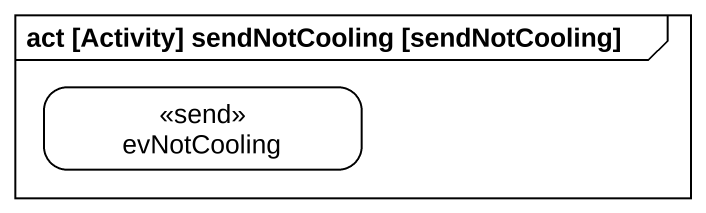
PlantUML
@startuml
mainframe act [Activity] sendNotCooling [sendNotCooling]
hide empty description
state evNotCooling <<send>>
@enduml
